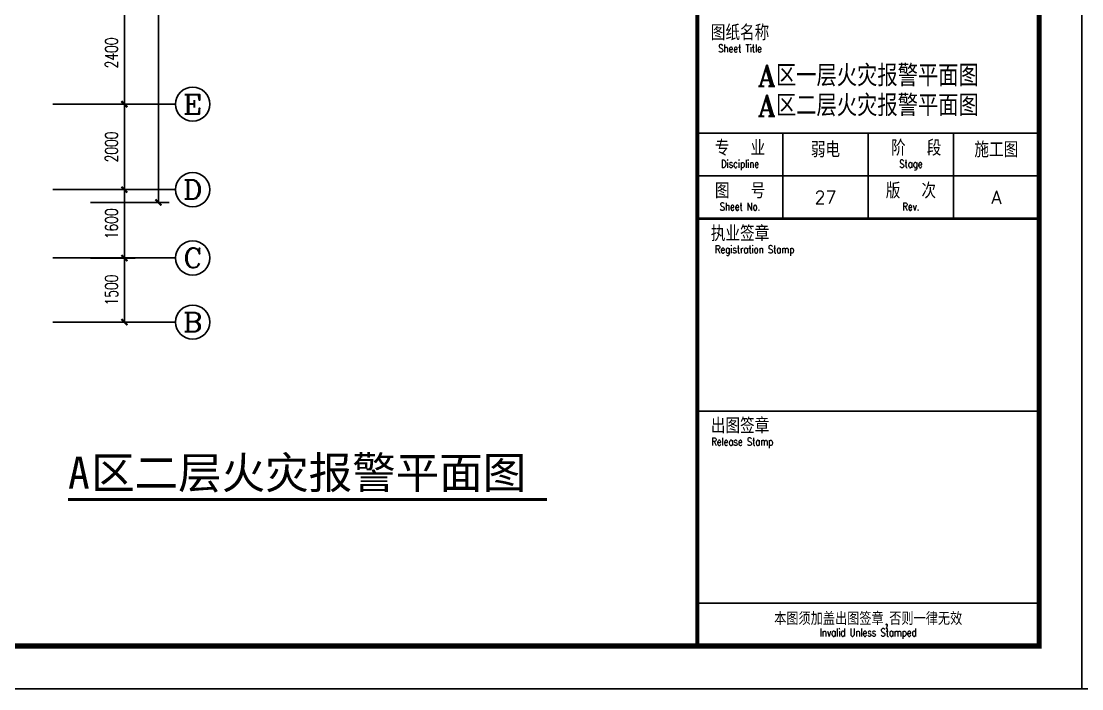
# Model space of a CAD drawing. Extents: x 190999 to 918899, y -200814 to 215286.
# Drawn here: x 285071 to 309899, y 71786 to 87408 of the extents above; entities that cross this region are included whole.
import ezdxf
from ezdxf.enums import TextEntityAlignment as Align

# ---------------------------------------------------------------- set-up
doc = ezdxf.new("R2010")
doc.units = 0
doc.header["$LTSCALE"] = 1000
doc.header["$MEASUREMENT"] = 0
doc.layers.get('Defpoints').update_dxf_attribs({"color": 1})
for name, color, linetype in [('AXIS', 3, 'Continuous'), ('AXIS_TEXT', 7, 'Continuous'), ('DIM_SYMB', 3, 'Continuous'), ('PUB_TEXT', 7, 'Continuous'), ('图框', 189, 'Continuous')]:
    doc.layers.add(name, color=color, linetype=linetype)
doc.styles.add('_TCH_AXIS', font='COMPLEX', dxfattribs={"bigfont": 'GBCBIG'})
doc.styles.add('COMPLEX', font='COMPLEX')
doc.styles.add('DIM_FONT', font='SIMPLEX', dxfattribs={"width": 0.7, "bigfont": 'GBCBIG'})
doc.styles.add('HT', font='simhei.ttf')
doc.styles.add('TKZ1_tjhts.shx', font='tjromant.shx', dxfattribs={"bigfont": 'tjhts.shx'})
doc.styles.add('TKZ2_tjkts.shx', font='tjromant.shx', dxfattribs={"bigfont": 'tjkts.shx'})
doc.dimstyles.new('DIMN', dxfattribs={"dimtxt": 300, "dimasz": 100, "dimexe": 250, "dimexo": 300, "dimgap": 150, "dimtad": 1, "dimdec": 0, "dimzin": 0, "dimdsep": 46, "dimtxsty": 'DIM_FONT', "dimblk": 'ARCHTICK', "dimcen": 0.09, "dimclrt": 7, "dimazin": 2, "dimtfac": 1, "dimtdec": 0, "dimtix": 1, "dimtmove": 2, "dimatfit": 3, "dimfxl": 0, "dimtolj": 1, "dimtzin": 0, "dimarcsym": 0})

# ---------------------------------------------------------------- blocks, each defined once
blk = doc.blocks.new('TJAD_TK_A0')
at = {"layer": '图框'}
for p, q in [((973, -441.7), (973, 399.3)), ((2162, -441.7), (2162, 399.3)), ((2072, -311.7), (2152, -311.7)), ((2092, -311.7), (2092, -331.7)), ((2112, -311.7), (2112, -331.7)), ((2132, -311.7), (2132, -331.7)), ((2072, -321.7), (2152, -321.7)), ((2072, -376.7), (2152, -376.7)), ((2072, -421.7), (2152, -421.7)), ((973, -441.7), (2162, -441.7))]:
    blk.add_line(p, q, dxfattribs=at)
at = {"layer": '图框', "const_width": 1.2}
blk.add_lwpolyline([(2152, -431.7), (2152, 389.3), (998, 389.3), (998, -431.7)], close=True, dxfattribs=at)
at = {"layer": '图框'}
for points, const_width in [([(2072, 389.3), (2072, -431.7)], 1), ([(2072, -331.7), (2152, -331.7)], 0.6)]:
    blk.add_lwpolyline(points, dxfattribs=dict(at, const_width=const_width))
at = {"layer": '图框', "style": 'TKZ2_tjkts.shx'}
for s, height, p in [('图纸名称', 3.6, (2082, -288.16)), ('专  业', 3.6, (2082, -315.16)), (' 阶  段', 3.6, (2122, -315.16)), ('图  号', 3.6, (2082, -325.16)), ('版  次', 3.6, (2122, -325.16)), ('执业签章', 3.6, (2082, -335.16)), ('出图签章', 3.6, (2082, -380.16)), ('本图须加盖出图签章,否则一律无效', 3, (2112, -425.28))]:
    blk.add_text(s, height=height, dxfattribs=at).set_placement(p, align=Align.MIDDLE_CENTER)
at = {"layer": '图框', "style": 'TKZ2_tjkts.shx', "width": 0.8}
for s, p in [('Sheet Title', (2082, -291.86)), ('Discipline', (2082, -318.86)), ('Stage', (2122, -318.86)), ('Sheet No.', (2082, -328.86)), ('Rev.', (2122, -328.86)), ('Registration Stamp', (2085.41, -338.86)), ('Release Stamp', (2082.52, -383.86)), ('Invalid Unless Stamped', (2112, -428.53))]:
    blk.add_text(s, height=1.8, dxfattribs=at).set_placement(p, align=Align.MIDDLE_CENTER)
at = {"layer": '图框', "color": 3, "style": 'TKZ1_tjhts.shx'}
for s, height, p in [('弱电', 3.6, (2102, -315.54)), ('施工图', 3.6, (2142, -315.54)), ('A', 3, (2142, -326.7))]:
    blk.add_text(s, height=height, dxfattribs=at).set_placement(p, align=Align.MIDDLE_CENTER)
blk = doc.blocks.new('_ArchTick')
at = {"const_width": 0.5}
blk.add_lwpolyline([(-0.7, -0.7), (0.7, 0.7)], dxfattribs=at)
blk = doc.blocks.new('*D168')
at = {"layer": 'AXIS', "color": 0, "lineweight": -2}
for p, q in [((286690, 87867), (287735, 87867)), ((287485, 85467), (287485, 87867)), ((286690, 85467), (287735, 85467))]:
    blk.add_line(p, q, dxfattribs=at)
at = {"layer": 'Defpoints', "color": 0}
for p in [(286390, 87867), (287485, 87867), (286390, 85467)]:
    blk.add_point(p, dxfattribs=at)
at = {"layer": 'AXIS', "color": 0, "lineweight": -2, "xscale": 100, "yscale": 100, "zscale": 100}
for p, rotation in [((287485, 87867), 90), ((287485, 85467), 270)]:
    blk.add_blockref('_ArchTick', p, dxfattribs=dict(at, rotation=rotation))
at = {"layer": 'AXIS', "color": 7, "insert": (287185, 86667), "char_height": 300, "attachment_point": 5, "rotation": 90, "style": 'DIM_FONT'}
blk.add_mtext('\\A1;2400', dxfattribs=at)
blk = doc.blocks.new('*D169')
at = {"layer": 'AXIS', "color": 0, "lineweight": -2}
for p, q in [((286690, 85467), (287735, 85467)), ((287485, 83467), (287485, 85467)), ((286690, 83467), (287735, 83467))]:
    blk.add_line(p, q, dxfattribs=at)
at = {"layer": 'Defpoints', "color": 0}
for p in [(286390, 85467), (287485, 85467), (286390, 83467)]:
    blk.add_point(p, dxfattribs=at)
at = {"layer": 'AXIS', "color": 0, "lineweight": -2, "xscale": 100, "yscale": 100, "zscale": 100}
for p, rotation in [((287485, 85467), 90), ((287485, 83467), 270)]:
    blk.add_blockref('_ArchTick', p, dxfattribs=dict(at, rotation=rotation))
at = {"layer": 'AXIS', "color": 7, "insert": (287185, 84467), "char_height": 300, "attachment_point": 5, "rotation": 90, "style": 'DIM_FONT'}
blk.add_mtext('\\A1;2000', dxfattribs=at)
blk = doc.blocks.new('*D170')
at = {"layer": 'AXIS', "color": 0, "lineweight": -2}
for p, q in [((286690, 83467), (287735, 83467)), ((287485, 81867), (287485, 83467)), ((286690, 81867), (287735, 81867))]:
    blk.add_line(p, q, dxfattribs=at)
at = {"layer": 'Defpoints', "color": 0}
for p in [(286390, 83467), (287485, 83467), (286390, 81867)]:
    blk.add_point(p, dxfattribs=at)
at = {"layer": 'AXIS', "color": 0, "lineweight": -2, "xscale": 100, "yscale": 100, "zscale": 100}
for p, rotation in [((287485, 83467), 90), ((287485, 81867), 270)]:
    blk.add_blockref('_ArchTick', p, dxfattribs=dict(at, rotation=rotation))
at = {"layer": 'AXIS', "color": 7, "insert": (287185, 82667), "char_height": 300, "attachment_point": 5, "rotation": 90, "style": 'DIM_FONT'}
blk.add_mtext('\\A1;1600', dxfattribs=at)
blk = doc.blocks.new('*D171')
at = {"layer": 'AXIS', "color": 0, "lineweight": -2}
for p, q in [((286690, 81867), (287735, 81867)), ((287485, 80367), (287485, 81867)), ((286690, 80367), (287735, 80367))]:
    blk.add_line(p, q, dxfattribs=at)
at = {"layer": 'Defpoints', "color": 0}
for p in [(286390, 81867), (287485, 81867), (286390, 80367)]:
    blk.add_point(p, dxfattribs=at)
at = {"layer": 'AXIS', "color": 0, "lineweight": -2, "xscale": 100, "yscale": 100, "zscale": 100}
for p, rotation in [((287485, 81867), 90), ((287485, 80367), 270)]:
    blk.add_blockref('_ArchTick', p, dxfattribs=dict(at, rotation=rotation))
at = {"layer": 'AXIS', "color": 7, "insert": (287185, 81117), "char_height": 300, "attachment_point": 5, "rotation": 90, "style": 'DIM_FONT'}
blk.add_mtext('\\A1;1500', dxfattribs=at)
blk = doc.blocks.new('*D172')
at = {"layer": 'AXIS', "color": 0, "lineweight": -2}
for p, q in [((286690, 107767), (288535, 107767)), ((288285, 83167), (288285, 107767)), ((286690, 83167), (288535, 83167))]:
    blk.add_line(p, q, dxfattribs=at)
at = {"layer": 'Defpoints', "color": 0}
for p in [(286390, 107767), (288285, 107767), (286390, 83167)]:
    blk.add_point(p, dxfattribs=at)
at = {"layer": 'AXIS', "color": 0, "lineweight": -2, "xscale": 100, "yscale": 100, "zscale": 100}
for p, rotation in [((288285, 107767), 90), ((288285, 83167), 270)]:
    blk.add_blockref('_ArchTick', p, dxfattribs=dict(at, rotation=rotation))
at = {"layer": 'AXIS', "color": 7, "insert": (287985, 95467), "char_height": 300, "attachment_point": 5, "rotation": 90, "style": 'DIM_FONT'}
blk.add_mtext('\\A1;24600', dxfattribs=at)
blk = doc.blocks.new('_AXISO')
blk.add_circle((0, 0), 0.5)
at = {"layer": 'AXIS_TEXT', "style": 'COMPLEX', "width": 1.041667}
blk.add_attdef('A', text='', height=0.56, dxfattribs=at).set_placement((-0.25, -0.28), (0.25, -0.28), align=Align.FIT)

msp = doc.modelspace()

# ---------------------------------------------------------------- linework, layer by layer
at = {"layer": 'AXIS'}
for p, q in [((285811.6, 85467.4), (288684.6, 85467.4)), ((285811.6, 83467.4), (288684.6, 83467.4)), ((285811.6, 81867.4), (288684.6, 81867.4)), ((285811.6, 80367.4), (288684.6, 80367.4))]:
    msp.add_line(p, q, dxfattribs=at)
at = {"layer": 'DIM_SYMB', "const_width": 70}
msp.add_lwpolyline([(286166.5, 76219.4), (297379.6, 76219.4)], dxfattribs=at)

# ---------------------------------------------------------------- block references
at = {"layer": 'AXIS'}
ref = msp.add_blockref('_AXISO', (289084.6, 85467.4), dxfattribs=dict(at, xscale=800, yscale=800, zscale=800))
ref.add_attrib('A', 'E', dxfattribs={"layer": 'AXIS_TEXT', "height": 452.5, "style": '_TCH_AXIS', "width": 1.3125}).set_placement((288858.3, 85241.1), (289310.9, 85241.1), align=Align.FIT)
ref = msp.add_blockref('_AXISO', (289084.6, 83467.4), dxfattribs=dict(at, xscale=800, yscale=800, zscale=800))
ref.add_attrib('A', 'D', dxfattribs={"layer": 'AXIS_TEXT', "height": 452.5, "style": '_TCH_AXIS', "width": 1.235294}).set_placement((288858.3, 83241.1), (289310.9, 83241.1), align=Align.FIT)
ref = msp.add_blockref('_AXISO', (289084.6, 81867.4), dxfattribs=dict(at, xscale=800, yscale=800, zscale=800))
ref.add_attrib('A', 'C', dxfattribs={"layer": 'AXIS_TEXT', "height": 452.5, "style": '_TCH_AXIS', "width": 1.4}).set_placement((288858.3, 81641.1), (289310.9, 81641.1), align=Align.FIT)
ref = msp.add_blockref('_AXISO', (289084.6, 80367.4), dxfattribs=dict(at, xscale=800, yscale=800, zscale=800))
ref.add_attrib('A', 'B', dxfattribs={"layer": 'AXIS_TEXT', "height": 452.5, "style": '_TCH_AXIS', "width": 1.235294}).set_placement((288858.3, 80141.1), (289310.9, 80141.1), align=Align.FIT)
at = {"layer": '图框', "xscale": 100, "yscale": 100, "zscale": 100}
for p in [(93698.6, 115956.8), (212598.6, 115956.8)]:
    msp.add_blockref('TJAD_TK_A0', p, dxfattribs=at)

# ---------------------------------------------------------------- texts
at = {"layer": 'PUB_TEXT', "style": 'HT'}
for s, height, p in [('A', 746.8, (286166.5, 76469.1)), ('区二层火灾报警平面图', 746.84, (286706.6, 76469.1))]:
    msp.add_text(s, height=height, dxfattribs=at).set_placement(p)
at = {"layer": '图框', "color": 3, "style": 'TKZ1_tjhts.shx'}
for s, height, p in [('A区一层火灾报警平面图', 500, (304898.5, 86136.5)), ('A区二层火灾报警平面图', 500, (304898.5, 85436.5)), ('27', 300, (303898.5, 83286.5))]:
    msp.add_text(s, height=height, dxfattribs=at).set_placement(p, align=Align.MIDDLE_CENTER)

# ---------------------------------------------------------------- dimensions: what is measured, and where the dimension line sits
at = {"layer": 'AXIS'}
for p1, p2, distance, picture, middle in [((286390.1, 83167.4), (286390.1, 107767.4), -1894.4, '*D172', (287984.6, 95467.4)), ((286390.1, 85467.4), (286390.1, 87867.4), -1094.4, '*D168', (287184.6, 86667.4)), ((286390.1, 83467.4), (286390.1, 85467.4), -1094.4, '*D169', (287184.6, 84467.4)), ((286390.1, 81867.4), (286390.1, 83467.4), -1094.4, '*D170', (287184.6, 82667.4)), ((286390.1, 80367.4), (286390.1, 81867.4), -1094.4, '*D171', (287184.6, 81117.4))]:
    dim = msp.add_aligned_dim(p1=p1, p2=p2, distance=distance, dimstyle='DIMN', dxfattribs=at)
    dim.commit()
    dim.dimension.update_dxf_attribs({"geometry": picture, "text_midpoint": middle})

doc.saveas('drawing.dxf')
